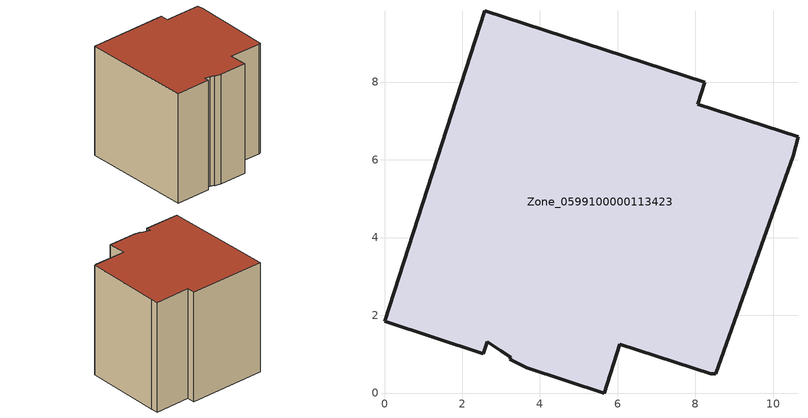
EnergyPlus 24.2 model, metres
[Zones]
Zone_0599100000113423
 floor ground (C_G): 3.66,0.65 3.23,0.88 3.24,0.92 2.99,1.09 2.64,1.32 2.54,1.01 0,1.84 2.58,9.83 8.24,8 8.06,7.43 10.64,6.59 10.52,6.11 8.53,0.5 8.39,0.5 6.05,1.26 5.65,0 z0
 wall outside (C_F): 8.53,0.5 10.52,6.11 10.64,6.59 8.06,7.43 8.24,8 2.58,9.83 0,1.84 2.54,1.01 2.64,1.32 2.99,1.09 3.24,0.92 3.23,0.88 3.66,0.65 5.65,0 6.05,1.26 8.39,0.5 8.53,0.5 z0:8.5
 roof outside (C_R): 3.23,0.88 3.66,0.65 5.65,0 6.05,1.26 8.39,0.5 8.53,0.5 10.52,6.11 10.64,6.59 8.06,7.43 8.24,8 2.58,9.83 0,1.84 2.54,1.01 2.64,1.32 2.99,1.09 3.24,0.92 z8.5
[BUILDING]
Pand.0599100000113423: North Axis=0; Terrain=City; Loads Convergence Tolerance Value=0.04; Temperature Convergence Tolerance Value=0.4; Solar Distribution=FullExterior; Maximum Number of Warmup Days=25; Minimum Number of Warmup Days=1
[Site:Location]
Rotterdam.The.Hague.AP_ZH_NLD Design_Conditions: Latitude=51.96; Longitude=4.45; Time Zone=1; Elevation=-4.5
[SITE:GROUNDTEMPERATURE:BUILDINGSURFACE]
18, 18, 18, 18, 18, 18, 18, 18, 18, 18, 18, 18
[MATERIAL] Thermal Absorptance=0.9; Solar Absorptance=0.7; Visible Absorptance=0.7
Name | Roughness | Thickness | Conductivity | Density | Specific Heat
G.TC.1946-1964 | MediumSmooth | 0.15 | 1 | 540 | 1210
F.TC.1946-1964 | Rough | 0.3 | 0.857143 | 1920 | 840
R.TC.1946-1964 | MediumRough | 0.2 | 0.235294 | 1500 | 1000
[CONSTRUCTION]
C_G: G.TC.1946-1964
C_F: F.TC.1946-1964
C_R: R.TC.1946-1964
[ZONE]
Zone_0599100000113423: Type=1; Multiplier=1; Ceiling Height=Autocalculate; Volume=Autocalculate; Floor Area=autocalculate; Part of Total Floor Area=Yes
[ZONEINFILTRATION:DESIGNFLOWRATE]
Infil_Zone_0599100000113423: Zone or ZoneList or Space or SpaceList=Zone_0599100000113423; Schedule=AlwaysOn; Design Flow Rate Calculation Method=Flow/Area; Flow Rate per Floor Area=0.003; Constant Term Coefficient=1; Temperature Term Coefficient=0; Velocity Term Coefficient=0; Velocity Squared Term Coefficient=0
[HVACTEMPLATE:ZONE:IDEALLOADSAIRSYSTEM]
Zone_0599100000113423: Maximum Heating Supply Air Temperature=50; Minimum Cooling Supply Air Temperature=13; Maximum Heating Supply Air Humidity Ratio=0.0156; Minimum Cooling Supply Air Humidity Ratio=0.0077; Heating Limit=NoLimit; Cooling Limit=NoLimit; Dehumidification Control Type=ConstantSensibleHeatRatio; Cooling Sensible Heat Ratio=0.7; Dehumidification Setpoint=60; Humidification Control Type=None; Humidification Setpoint=30; Outdoor Air Method=None; Outdoor Air Flow Rate per Person=0.00944; Outdoor Air Flow Rate per Zone Floor Area=0; Outdoor Air Flow Rate per Zone=0; Demand Controlled Ventilation Type=None; Outdoor Air Economizer Type=NoEconomizer; Heat Recovery Type=None; Sensible Heat Recovery Effectiveness=0.7; Latent Heat Recovery Effectiveness=0.65
[ZONECONTROL:THERMOSTAT]
ThermostatControl_Zone_0599100000113423: Zone or ZoneList=Zone_0599100000113423; Control Type Schedule=DualSetpointControlType; Control 1=Thermostat_Zone_0599100000113423; Temperature Difference Between Cutout And Setpoint=0
[THERMOSTATSETPOINT:DUALSETPOINT]
Thermostat_Zone_0599100000113423: Heating Setpoint Temperature Schedule=HeatingSetpoint_Zone_0599100000113423; Cooling Setpoint Temperature Schedule=CoolingSetpoint_Zone_0599100000113423
[SCHEDULE:COMPACT]
HeatingSetpoint_Zone_0599100000113423: Through: 12/31, For: AllDays, Until: 24:00, 21
CoolingSetpoint_Zone_0599100000113423: Through: 12/31, For: AllDays, Until: 24:00, 24
DualSetpointControlType: Through: 12/31, For: AllDays, Until: 24:00, 4
AlwaysOn: Through: 12/31, For: AllDays, Until: 24:00, 1
